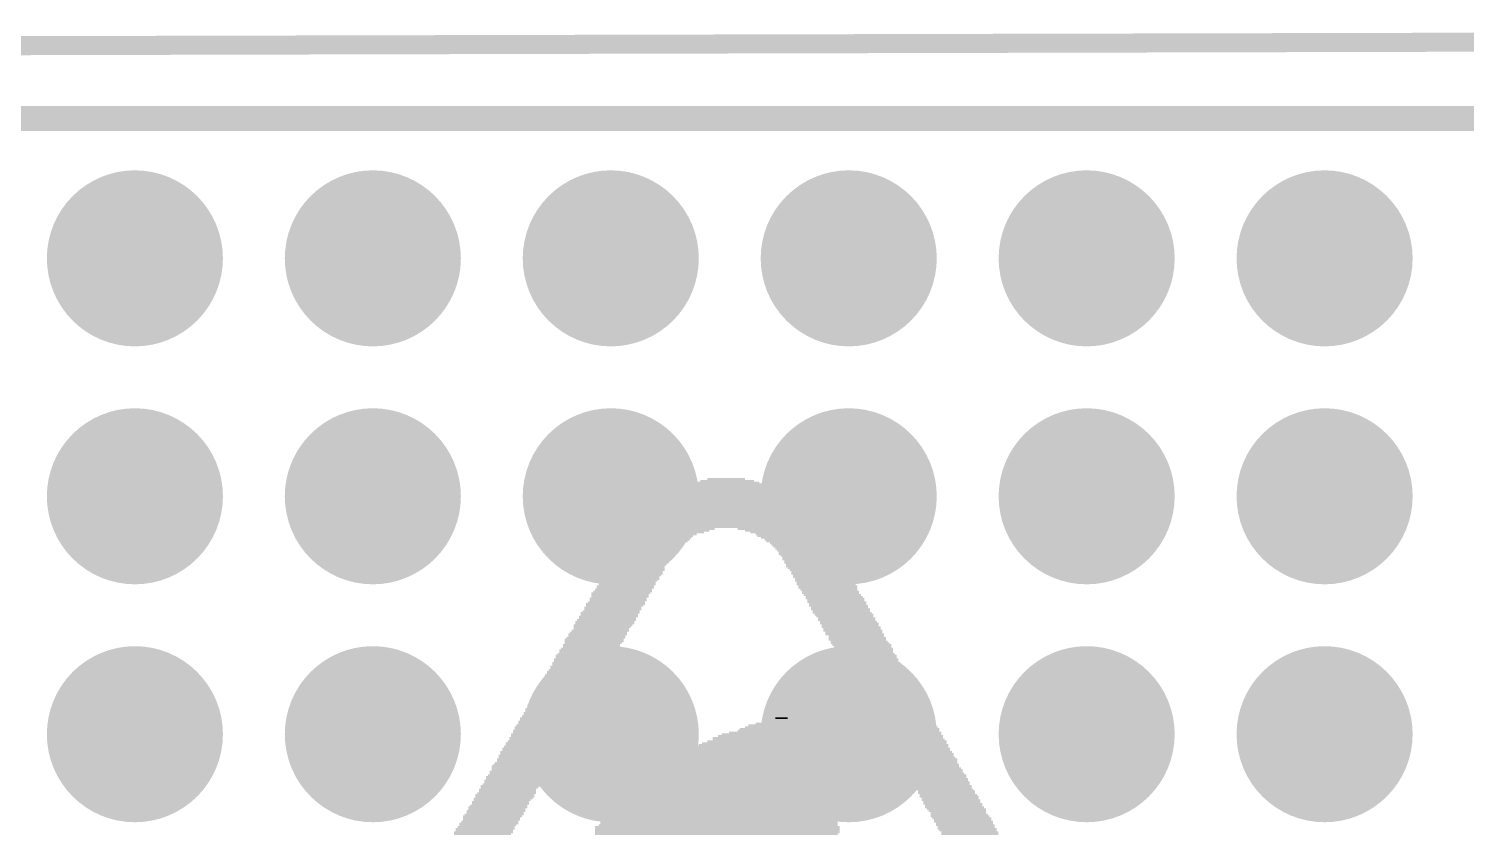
# Model space of a CAD drawing. Extents: x -53 to 60, y -23 to 11.
# Drawn here: x -6.21 to 9.13, y 2.75 to 11.34 of the extents above; entities that cross this region are included whole.
import ezdxf

# ---------------------------------------------------------------- set-up
doc = ezdxf.new("R2010")
doc.units = 0
for name, color, linetype in [('1', 12, 'CONTINUOUS'), ('16', 132, 'CONTINUOUS'), ('17', 110, 'CONTINUOUS'), ('20', 53, 'CONTINUOUS'), ('22', 53, 'CONTINUOUS'), ('51', 253, 'CONTINUOUS')]:
    doc.layers.add(name, color=color, linetype=linetype)

# ---------------------------------------------------------------- blocks, each defined once
blk = doc.blocks.new('RECT')
blk.add_solid([(-0.5, -0.5), (0.5, -0.5), (-0.5, 0.5), (0.5, 0.5)])
blk = doc.blocks.new('ROUNDP')
at = {"const_width": 0.5}
blk.add_lwpolyline([(0, -0.25, 1), (0, 0.25, 1), (0, -0.25)], format="xyb", dxfattribs=at)

msp = doc.modelspace()

# ---------------------------------------------------------------- linework, layer by layer
at = {"layer": '1', "const_width": 0.2032}
msp.add_lwpolyline([(26.797, 11.2395), (-26.3525, 11.1125)], dxfattribs=at)
at = {"layer": '16', "const_width": 0.2032}
msp.add_lwpolyline([(26.797, 10.414), (-26.3525, 10.414)], dxfattribs=at)
at = {"layer": '20', "const_width": 0.2032}
for points in [[(18.2245, 10.414), (-18.2245, 10.414)], [(-18.2245, 10.3505), (18.2245, 10.3505)]]:
    msp.add_lwpolyline(points, dxfattribs=at)

# ---------------------------------------------------------------- block references
at = {"layer": '17', "xscale": 1.8796, "yscale": 1.8796, "rotation": 180}
for p in [(-5.08, 8.89), (-5.08, 8.89), (-2.54, 8.89), (-2.54, 8.89), (0, 8.89), (0, 8.89), (2.54, 8.89), (2.54, 8.89), (5.08, 8.89), (5.08, 8.89), (7.62, 8.89), (7.62, 8.89), (-5.08, 6.35), (-5.08, 6.35), (-2.54, 6.35), (-2.54, 6.35), (0, 6.35), (0, 6.35), (2.54, 6.35), (2.54, 6.35), (5.08, 6.35), (5.08, 6.35), (7.62, 6.35), (7.62, 6.35), (-5.08, 3.81), (-5.08, 3.81), (-2.54, 3.81), (-2.54, 3.81), (0, 3.81), (0, 3.81), (2.54, 3.81), (2.54, 3.81), (5.08, 3.81), (5.08, 3.81), (7.62, 3.81), (7.62, 3.81)]:
    msp.add_blockref('ROUNDP', p, dxfattribs=at)
at = {"layer": '22', "yscale": 0.0191, "rotation": 180}
for p, xscale in [((1.2319, 6.4389), 1.0477), ((1.2414, 6.458), 0.9144), ((1.2414, 6.477), 0.8001), ((1.2319, 6.4961), 0.7049), ((1.2414, 6.5151), 0.5715), ((1.2319, 6.5342), 0.4001), ((1.2319, 6.2865), 1.5431), ((1.2319, 6.3056), 1.4668), ((1.2319, 6.3246), 1.4287), ((1.2224, 6.3437), 1.3716), ((1.2414, 6.3627), 1.2954), ((1.2414, 6.3818), 1.2573), ((1.2414, 6.4008), 1.1811), ((1.2414, 6.4199), 1.1049), ((1.2319, 6.1341), 1.8478), ((1.2319, 6.1532), 1.8098), ((1.2319, 6.1722), 1.7717), ((1.2319, 6.1913), 1.7336), ((1.2319, 6.2103), 1.6955), ((1.2319, 6.2294), 1.6574), ((1.2319, 6.2484), 1.6193), ((1.2319, 6.2675), 1.5812), ((0.6223, 5.9817), 0.8573), ((0.6509, 6.0008), 0.9144), ((1.2319, 6.0198), 2.0383), ((1.2319, 6.0389), 2.0003), ((1.2319, 6.077), 1.9622), ((1.2319, 6.0579), 1.9622), ((1.2319, 6.096), 1.9241), ((1.2319, 6.1151), 1.886), ((1.8034, 6.0008), 0.8954), ((1.851, 5.9817), 0.8382), ((0.4318, 5.8293), 0.6668), ((0.4509, 5.8483), 0.6668), ((0.4889, 5.8864), 0.7049), ((0.4794, 5.8674), 0.6858), ((0.5175, 5.9245), 0.7239), ((0.508, 5.9055), 0.7049), ((0.5461, 5.9436), 0.7429), ((0.5937, 5.9627), 0.8001), ((1.8891, 5.9627), 0.8001), ((1.9272, 5.9436), 0.762), ((1.9368, 5.9245), 0.7429), ((1.9653, 5.9055), 0.7239), ((1.9844, 5.8864), 0.6858), ((2.0034, 5.8674), 0.6858), ((2.0225, 5.8483), 0.6477), ((2.0415, 5.8293), 0.6477), ((0.3366, 5.6959), 0.6287), ((0.327, 5.6769), 0.6096), ((0.3556, 5.734), 0.6287), ((0.3556, 5.715), 0.6287), ((0.3747, 5.7531), 0.6287), ((0.4032, 5.7912), 0.6477), ((0.3937, 5.7721), 0.6287), ((0.4223, 5.8102), 0.6477), ((2.0511, 5.8102), 0.6287), ((2.0701, 5.7912), 0.6287), ((2.0892, 5.7721), 0.6287), ((2.1082, 5.734), 0.6287), ((2.0987, 5.7531), 0.6096), ((2.1273, 5.715), 0.6287), ((2.1463, 5.6769), 0.6287), ((2.1368, 5.6959), 0.6096), ((0.2413, 5.5436), 0.6287), ((0.2413, 5.5245), 0.6287), ((0.2604, 5.5626), 0.6287), ((0.2699, 5.5817), 0.6096), ((0.2889, 5.6198), 0.6096), ((0.2794, 5.6007), 0.5906), ((0.308, 5.6579), 0.6096), ((0.308, 5.6388), 0.6096), ((2.1558, 5.6579), 0.6096), ((2.1654, 5.6388), 0.6287), ((2.1844, 5.6007), 0.6287), ((2.1749, 5.6198), 0.6096), ((2.2035, 5.5817), 0.6287), ((2.213, 5.5626), 0.6096), ((2.232, 5.5436), 0.6096), ((2.232, 5.5245), 0.6096), ((0.1556, 5.3912), 0.6096), ((0.1556, 5.3721), 0.6096), ((0.1746, 5.4293), 0.6096), ((0.1746, 5.4102), 0.6096), ((0.2032, 5.4674), 0.6287), ((0.1937, 5.4483), 0.6096), ((0.2223, 5.5055), 0.6287), ((0.2127, 5.4864), 0.6096), ((2.2416, 5.5055), 0.5906), ((2.2511, 5.4864), 0.6096), ((2.2701, 5.4674), 0.6096), ((2.2797, 5.4483), 0.6287), ((2.2892, 5.4293), 0.6096), ((2.2987, 5.4102), 0.6287), ((2.3178, 5.3912), 0.6287), ((2.3178, 5.3721), 0.6287), ((0.0603, 5.2197), 0.6096), ((0.0794, 5.2578), 0.6096), ((0.0794, 5.2388), 0.6096), ((0.108, 5.315), 0.6287), ((0.0984, 5.2959), 0.6096), ((0.0984, 5.2769), 0.6096), ((0.127, 5.334), 0.6287), ((0.1365, 5.3531), 0.6096), ((2.3273, 5.3531), 0.6096), ((2.3463, 5.334), 0.6096), ((2.3463, 5.315), 0.6096), ((2.3654, 5.2959), 0.6096), ((2.3844, 5.2769), 0.6096), ((2.394, 5.2578), 0.6287), ((2.413, 5.2197), 0.6287), ((2.4035, 5.2388), 0.6096), ((-0.0254, 5.0673), 0.6287), ((-0.0064, 5.1054), 0.6287), ((-0.0159, 5.0864), 0.6096), ((0.0032, 5.1245), 0.6096), ((0.0222, 5.1626), 0.6096), ((0.0222, 5.1435), 0.6096), ((0.0508, 5.2007), 0.6287), ((0.0413, 5.1816), 0.6096), ((2.4225, 5.2007), 0.6096), ((2.4321, 5.1816), 0.6287), ((2.4511, 5.1435), 0.6287), ((2.4416, 5.1626), 0.6096), ((2.4606, 5.1245), 0.6096), ((2.4702, 5.1054), 0.6287), ((2.4892, 5.0864), 0.6287), ((2.4987, 5.0673), 0.6096), ((-0.1111, 4.9149), 0.6096), ((-0.0825, 4.9721), 0.6287), ((-0.0921, 4.953), 0.6096), ((-0.1016, 4.934), 0.5906), ((-0.0635, 5.0102), 0.6287), ((-0.0635, 4.9911), 0.6287), ((-0.0445, 5.0292), 0.6287), ((-0.0349, 5.0483), 0.6096), ((2.5178, 5.0483), 0.6096), ((2.5178, 5.0292), 0.6096), ((2.5368, 5.0102), 0.6096), ((2.5464, 4.9911), 0.6287), ((2.5654, 4.953), 0.6287), ((2.5559, 4.9721), 0.6096), ((2.5844, 4.9149), 0.6287), ((2.5749, 4.934), 0.6096), ((-0.2064, 4.7625), 0.6096), ((-0.1778, 4.8197), 0.6287), ((-0.1778, 4.8006), 0.6287), ((-0.1873, 4.7816), 0.6096), ((-0.1588, 4.8387), 0.6287), ((-0.1397, 4.8768), 0.6287), ((-0.1492, 4.8578), 0.6096), ((-0.1302, 4.8959), 0.6096), ((2.6035, 4.8768), 0.6287), ((2.594, 4.8959), 0.6096), ((2.6225, 4.8578), 0.5906), ((2.6321, 4.8387), 0.6096), ((2.6321, 4.8197), 0.6096), ((2.6606, 4.7816), 0.6287), ((2.6511, 4.8006), 0.6096), ((2.6797, 4.7625), 0.6287), ((-0.2921, 4.6101), 0.6287), ((-0.2731, 4.6482), 0.6287), ((-0.2826, 4.6292), 0.6096), ((-0.2635, 4.6673), 0.6096), ((-0.235, 4.7054), 0.6287), ((-0.2445, 4.6863), 0.6096), ((-0.2254, 4.7244), 0.6096), ((-0.2064, 4.7435), 0.6096), ((2.6987, 4.7244), 0.6287), ((2.6892, 4.7435), 0.6096), ((2.7083, 4.7054), 0.6096), ((2.7083, 4.6863), 0.6096), ((2.7273, 4.6673), 0.6096), ((2.7369, 4.6482), 0.6287), ((2.7464, 4.6292), 0.6096), ((2.7654, 4.6101), 0.6096), ((-0.3778, 4.4768), 0.6096), ((-0.3778, 4.4577), 0.6096), ((-0.3588, 4.4958), 0.6096), ((-0.3302, 4.5339), 0.6287), ((-0.3397, 4.5149), 0.6096), ((-0.3112, 4.572), 0.6287), ((-0.3207, 4.553), 0.6096), ((-0.3016, 4.5911), 0.6096), ((2.7654, 4.5911), 0.6096), ((2.7845, 4.572), 0.6096), ((2.8035, 4.553), 0.6096), ((2.8035, 4.5339), 0.6096), ((2.8226, 4.5149), 0.6096), ((2.8226, 4.4958), 0.6096), ((2.8416, 4.4768), 0.6096), ((2.8512, 4.4577), 0.6287), ((-0.4636, 4.3053), 0.6287), ((-0.4445, 4.3434), 0.6287), ((-0.454, 4.3243), 0.6096), ((-0.4254, 4.3815), 0.6287), ((-0.435, 4.3624), 0.6096), ((-0.4159, 4.4005), 0.6096), ((-0.3969, 4.4386), 0.6096), ((-0.3969, 4.4196), 0.6096), ((2.8702, 4.4196), 0.6287), ((2.8607, 4.4386), 0.6096), ((2.8797, 4.4005), 0.6096), ((2.9083, 4.3624), 0.6287), ((2.8988, 4.3815), 0.6096), ((2.9178, 4.3434), 0.6096), ((2.9274, 4.3243), 0.5906), ((2.9369, 4.3053), 0.6096), ((-0.5588, 4.1529), 0.6287), ((-0.5683, 4.1338), 0.6096), ((-0.5398, 4.191), 0.6287), ((-0.5493, 4.1719), 0.6096), ((-0.5112, 4.2291), 0.6096), ((-0.5112, 4.21), 0.6096), ((-0.4826, 4.2862), 0.6287), ((-0.5017, 4.2481), 0.5906), ((-0.4921, 4.2672), 0.6096), ((2.9464, 4.2862), 0.6287), ((2.9655, 4.2672), 0.6287), ((2.9655, 4.2481), 0.6287), ((2.9845, 4.2291), 0.6287), ((2.994, 4.21), 0.6096), ((3.0036, 4.191), 0.6287), ((3.0131, 4.1719), 0.6096), ((3.0321, 4.1529), 0.6096), ((3.0321, 4.1338), 0.6096), ((-0.6541, 3.9815), 0.6287), ((-0.6445, 4.0005), 0.6096), ((-0.6255, 4.0386), 0.6096), ((-0.6255, 4.0196), 0.6096), ((-0.5969, 4.0767), 0.6287), ((-0.6064, 4.0576), 0.6096), ((-0.5874, 4.0957), 0.6096), ((-0.5778, 4.1148), 0.6287), ((1.8225, 3.9815), 0.1333), ((3.0512, 4.1148), 0.6096), ((3.0607, 4.0957), 0.6287), ((3.0702, 4.0767), 0.6096), ((3.0798, 4.0576), 0.6287), ((3.0988, 4.0386), 0.6287), ((3.1083, 4.0196), 0.6096), ((3.1083, 4.0005), 0.6096), ((3.1274, 3.9815), 0.6096), ((-0.7303, 3.8481), 0.6287), ((-0.7398, 3.8291), 0.6096), ((-0.7112, 3.8862), 0.6287), ((-0.7112, 3.8672), 0.6287), ((-0.7017, 3.9053), 0.6096), ((-0.6826, 3.9434), 0.6096), ((-0.6826, 3.9243), 0.6096), ((-0.6636, 3.9624), 0.6096), ((1.6605, 3.8291), 0.8001), ((1.6986, 3.8481), 0.6858), ((1.7082, 3.8672), 0.6668), ((1.7272, 3.8862), 0.5906), ((1.7367, 3.9053), 0.5334), ((1.7558, 3.9243), 0.4191), ((1.7939, 3.9434), 0.3048), ((1.7939, 3.9624), 0.2667), ((3.1274, 3.9624), 0.6096), ((3.1464, 3.9434), 0.6096), ((3.156, 3.9243), 0.6287), ((3.1655, 3.9053), 0.6096), ((3.1845, 3.8862), 0.6096), ((3.1941, 3.8672), 0.6287), ((3.2036, 3.8481), 0.6096), ((3.2226, 3.8291), 0.6096), ((-0.8255, 3.6766), 0.6287), ((-0.8065, 3.7147), 0.6287), ((-0.816, 3.6957), 0.6096), ((-0.7969, 3.7338), 0.6096), ((-0.7779, 3.7719), 0.6096), ((-0.7874, 3.7529), 0.5906), ((-0.7493, 3.81), 0.6287), ((-0.7588, 3.791), 0.6096), ((1.5272, 3.6766), 1.2954), ((1.5557, 3.6957), 1.2383), ((1.5557, 3.7147), 1.1621), ((1.5843, 3.7338), 1.1049), ((1.5938, 3.7719), 1.0097), ((1.5938, 3.7529), 1.0097), ((1.6224, 3.791), 0.9525), ((1.632, 3.81), 0.8954), ((3.2226, 3.81), 0.6096), ((3.2322, 3.791), 0.6287), ((3.2512, 3.7529), 0.6287), ((3.2417, 3.7719), 0.6096), ((3.2703, 3.7338), 0.6287), ((3.2798, 3.7147), 0.6096), ((3.2988, 3.6957), 0.6096), ((3.2988, 3.6766), 0.6096), ((-0.9112, 3.5433), 0.6096), ((-0.9112, 3.5243), 0.6096), ((-0.8922, 3.5814), 0.6096), ((-0.8922, 3.5624), 0.6096), ((-0.8636, 3.6195), 0.6287), ((-0.8731, 3.6005), 0.6096), ((-0.8446, 3.6576), 0.6287), ((-0.8541, 3.6386), 0.6096), ((1.47, 3.5243), 1.7145), ((1.4796, 3.5433), 1.6193), ((1.4891, 3.5814), 1.5621), ((1.4891, 3.5624), 1.5621), ((1.4986, 3.6005), 1.4668), ((1.5177, 3.6195), 1.4287), ((1.5272, 3.6386), 1.3335), ((1.5272, 3.6576), 1.2954), ((3.3179, 3.6576), 0.6096), ((3.3179, 3.6386), 0.6096), ((3.3369, 3.6195), 0.6096), ((3.3465, 3.6005), 0.6287), ((3.3655, 3.5624), 0.6287), ((3.356, 3.5814), 0.6096), ((3.3845, 3.5433), 0.6287), ((3.3845, 3.5243), 0.6287), ((-1.0065, 3.3719), 0.6096), ((-0.9874, 3.41), 0.6096), ((-0.9874, 3.3909), 0.6096), ((-0.9589, 3.4671), 0.6287), ((-0.9589, 3.4481), 0.6287), ((-0.9684, 3.429), 0.6096), ((-0.9398, 3.4862), 0.6287), ((-0.9303, 3.5052), 0.6096), ((1.3938, 3.3909), 2.1336), ((1.3938, 3.3719), 2.1336), ((1.4224, 3.41), 2.0003), ((1.4224, 3.4481), 1.9241), ((1.4415, 3.429), 1.9622), ((1.4415, 3.4862), 1.8478), ((1.4415, 3.4671), 1.8478), ((1.451, 3.5052), 1.7526), ((3.3941, 3.5052), 0.6096), ((3.4131, 3.4862), 0.6096), ((3.4131, 3.4671), 0.6096), ((3.4322, 3.4481), 0.6096), ((3.4512, 3.429), 0.6096), ((3.4512, 3.41), 0.6096), ((3.4798, 3.3719), 0.6287), ((3.4703, 3.3909), 0.6096), ((-1.1017, 3.2195), 0.6096), ((-1.0732, 3.2576), 0.6287), ((-1.0827, 3.2385), 0.6096), ((-1.0636, 3.2766), 0.6096), ((-1.0446, 3.3147), 0.6096), ((-1.0446, 3.2957), 0.6096), ((-1.016, 3.3528), 0.6287), ((-1.0255, 3.3338), 0.6096), ((1.3081, 3.2385), 2.3432), ((1.3081, 3.2195), 2.3432), ((1.3462, 3.2576), 2.3432), ((1.3653, 3.2957), 2.3051), ((1.3653, 3.2766), 2.3051), ((1.3843, 3.3147), 2.267), ((1.3938, 3.3338), 2.2479), ((1.3938, 3.3528), 2.1717), ((3.4893, 3.3528), 0.6096), ((3.4989, 3.3338), 0.6287), ((3.5084, 3.3147), 0.6096), ((3.5274, 3.2957), 0.6096), ((3.5274, 3.2766), 0.6096), ((3.537, 3.2576), 0.6287), ((3.5465, 3.2385), 0.6096), ((3.5655, 3.2195), 0.6096), ((-1.1779, 3.0861), 0.6096), ((-1.1779, 3.0671), 0.6096), ((-1.1494, 3.1242), 0.6287), ((-1.1589, 3.1052), 0.6096), ((-1.1303, 3.1623), 0.6287), ((-1.1303, 3.1433), 0.6287), ((-1.1113, 3.1814), 0.6287), ((-1.1017, 3.2004), 0.6096), ((1.1652, 3.1052), 2.3622), ((1.1557, 3.0861), 2.3432), ((1.1367, 3.0671), 2.3051), ((1.2224, 3.1433), 2.4003), ((1.2128, 3.1242), 2.3813), ((1.2319, 3.1623), 2.3813), ((1.27, 3.1814), 2.3813), ((1.2795, 3.2004), 2.3622), ((3.5846, 3.2004), 0.6096), ((3.5846, 3.1814), 0.6096), ((3.6036, 3.1623), 0.6096), ((3.6132, 3.1433), 0.6287), ((3.6322, 3.1052), 0.6287), ((3.6227, 3.1242), 0.6096), ((3.6417, 3.0861), 0.6096), ((3.6513, 3.0671), 0.6287), ((-1.2637, 2.9337), 0.6287), ((-1.2732, 2.9146), 0.6096), ((-1.2446, 2.9527), 0.6287), ((-1.2256, 2.9909), 0.6287), ((-1.2351, 2.9718), 0.6096), ((-1.2065, 3.029), 0.6287), ((-1.216, 3.0099), 0.6096), ((-1.197, 3.048), 0.6096), ((1.0795, 2.9909), 2.3813), ((1.0795, 2.9718), 2.3813), ((1.1176, 2.9337), 2.4575), ((1.1081, 2.9527), 2.4384), ((1.1367, 2.9146), 2.4956), ((1.089, 3.0099), 2.3622), ((1.1176, 3.029), 2.3051), ((1.1271, 3.048), 2.286), ((3.6703, 3.029), 0.6287), ((3.6608, 3.048), 0.6096), ((3.6894, 3.0099), 0.6287), ((3.6989, 2.9909), 0.6096), ((3.7084, 2.9718), 0.5906), ((3.7179, 2.9527), 0.6096), ((3.7275, 2.9337), 0.6287), ((3.7465, 2.9146), 0.6287), ((-1.3589, 2.7623), 0.6287), ((-1.3398, 2.8004), 0.6287), ((-1.3494, 2.7813), 0.6096), ((-1.3303, 2.8194), 0.6096), ((-1.3113, 2.8384), 0.6096), ((-1.3017, 2.8575), 0.6287), ((-1.2922, 2.8765), 0.6096), ((-1.2732, 2.8956), 0.6096), ((1.1367, 2.8194), 2.6099), ((1.1367, 2.8004), 2.6099), ((1.1367, 2.7813), 2.6099), ((1.1367, 2.7623), 2.6099), ((1.1462, 2.8384), 2.5527), ((1.1557, 2.8765), 2.5337), ((1.1557, 2.8575), 2.5337), ((1.1367, 2.8956), 2.4956), ((3.756, 2.8956), 0.6096), ((3.7656, 2.8765), 0.6287), ((3.7751, 2.8575), 0.6096), ((3.7846, 2.8384), 0.6287), ((3.7941, 2.8194), 0.6096), ((3.8037, 2.8004), 0.6287), ((3.8132, 2.7813), 0.6096), ((3.8322, 2.7623), 0.6096), ((-1.3684, 2.7432), 0.6096), ((1.1271, 2.7432), 2.5908), ((3.8322, 2.7432), 0.6096)]:
    msp.add_blockref('RECT', p, dxfattribs=dict(at, xscale=xscale))
at = {"layer": '51', "xscale": 0.508, "yscale": 0.508, "rotation": 90}
for p in [(-5.08, 8.89), (-2.54, 8.89), (0, 8.89), (2.54, 8.89), (5.08, 8.89), (7.62, 8.89), (-5.08, 6.35), (-2.54, 6.35), (0, 6.35), (2.54, 6.35), (5.08, 6.35), (7.62, 6.35), (-5.08, 3.81), (-2.54, 3.81), (0, 3.81), (2.54, 3.81), (5.08, 3.81), (7.62, 3.81)]:
    msp.add_blockref('RECT', p, dxfattribs=at)

doc.saveas('drawing.dxf')
